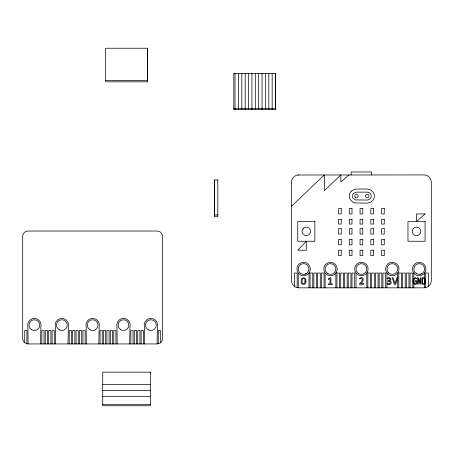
<?xml version="1.0" encoding="UTF-8"?>
<svg xmlns="http://www.w3.org/2000/svg" width="454" height="454" viewBox="0 0 454 454"><rect width="100%" height="100%" fill="white"/><g stroke="black" fill="none" stroke-linecap="round" stroke-linejoin="round"><path stroke-width="0.68" d="M28.074 343.933L26.684 343.752L24.272 342.361A5.374 5.374 0 0 1 22.7 338.559L22.7 236.409A5.374 5.374 0 0 1 28.074 231.035L157.107 231.035A5.374 5.374 0 0 1 162.487 236.409L162.487 338.559A5.374 5.374 0 0 1 160.909 342.361L159.797 343.213L157.107 343.933L28.074 343.933L27.881 326.857A6.719 6.719 0 0 1 34.373 318.396A6.719 6.719 0 0 1 40.866 326.857L40.605 343.933M291.513 206.241L324.321 174.926L324.321 190.731L340.846 174.926L340.846 181.98L348.939 174.926M298.647 174.926C294.862 174.898 291.496 178.178 291.513 181.98L291.513 280.771C291.491 284.437 294.64 287.541 298.238 287.83L424.167 287.83C427.929 287.762 431.345 284.618 431.3 280.771L431.3 181.98C431.317 178.178 427.957 174.898 424.167 174.926L297.966 175.011M305.003 274.205L306.302 273.666M420.597 274.205L421.891 273.666M275.538 73.355L233.793 73.355L233.793 109.647L275.538 109.647L275.538 73.355L275.487 109.647M105.674 80.494L147.425 80.494M233.793 108.302L275.538 108.302M217.858 179.96L214.379 179.96L214.379 216.246L217.858 216.246M214.379 214.901L217.806 214.901M102.718 384.617L150.382 384.617M102.718 390.463L150.382 390.463M102.718 396.586L150.382 396.586M102.718 404.418L150.382 404.418M157.107 343.933L157.368 326.857A6.719 6.719 0 0 0 150.876 318.396A6.719 6.719 0 0 0 144.383 326.857L144.576 343.933M428.343 286.417L428.343 273.041L425.653 273.041L425.653 287.626M424.581 272.95L424.581 287.774M413.827 272.95L413.827 287.83M412.754 287.83L412.754 273.041L410.064 273.041L410.064 287.83M408.986 287.83L408.986 273.041L406.302 273.041L406.302 287.83M405.223 287.83L405.223 273.041L402.539 273.041L402.539 287.83M401.461 287.83L401.461 273.041L398.771 273.041L398.771 287.83M397.698 272.95L397.698 287.83M386.944 272.95L386.944 287.83M385.599 287.83L385.599 273.041L382.915 273.041L382.915 287.83M381.837 287.83L381.837 273.041L379.152 273.041L379.152 287.83M378.074 287.83L378.074 273.041L375.384 273.041L375.384 287.83M374.312 287.83L374.312 273.041L371.622 273.041L371.622 287.83M371.678 174.926L371.678 171.975L351.141 171.975L351.141 174.926M370.549 287.83L370.549 273.041L367.859 273.041L367.859 287.83M366.787 272.95L366.787 287.83M356.032 272.95L356.032 287.83M354.688 287.83L354.688 273.041L351.998 273.041L351.998 287.83M350.925 287.83L350.925 273.041L348.235 273.041L348.235 287.83M347.162 287.83L347.162 273.041L344.473 273.041L344.473 287.83M343.4 287.83L343.4 273.041L340.71 273.041L340.71 287.83M339.632 287.83L339.632 273.041L336.947 273.041L336.947 287.83M335.869 272.95L335.869 287.83M325.115 272.95L325.115 287.83M324.043 287.83L324.043 273.041L321.353 273.041L321.353 287.83M320.28 287.83L320.28 273.041L317.59 273.041L317.59 287.83M316.517 287.83L316.517 273.041L313.827 273.041L313.827 287.83M312.755 287.83L312.755 273.041L310.065 273.041L310.065 287.83M308.987 272.95L308.987 287.83M298.238 272.95L298.238 287.83M297.16 287.586L297.16 273.041L294.47 273.041L294.47 286.417M272.167 73.355L272.167 109.647M268.796 73.355L268.796 109.647M265.425 73.355L265.425 109.647M262.049 73.355L262.049 109.647M258.678 73.355L258.678 109.647M255.307 73.355L255.307 109.647M251.936 73.355L251.936 109.647M248.565 73.355L248.565 109.647M245.194 73.355L245.194 109.647M241.817 73.355L241.817 109.647M238.395 73.355L238.395 109.647M235.024 73.355L235.024 109.647M217.806 179.96L217.806 216.246M214.436 179.96L214.436 216.246M160.466 342.696L160.466 330.495L158.276 330.495L158.276 343.78M147.368 48.237L147.368 81.839M143.345 343.933L143.345 330.495L141.154 330.495L141.154 343.933M139.923 343.933L139.923 330.495L137.727 330.495L137.727 343.933M136.495 343.933L136.495 330.495L134.305 330.495L134.305 343.933M133.073 343.933L133.073 330.495L130.877 330.495L130.877 343.933M129.645 343.933L129.969 326.857A6.719 6.719 0 0 0 123.477 318.396A6.719 6.719 0 0 0 116.984 326.857L117.183 343.933M115.946 343.933L115.946 330.495L113.755 330.495L113.755 343.933M112.524 343.933L112.524 330.495L110.333 330.495L110.333 343.933M109.096 343.933L109.096 330.495L106.906 330.495L106.906 343.933M105.674 343.933L105.674 330.495L103.484 330.495L103.484 343.933M102.252 343.933L102.252 330.495L100.056 330.495L100.056 343.933M98.824 343.933L99.148 326.857A6.719 6.719 0 0 0 92.656 318.396A6.719 6.719 0 0 0 86.164 326.857L86.356 343.933M85.125 343.933L85.125 330.495L82.934 330.495L82.934 343.933M81.703 343.933L81.703 330.495L79.512 330.495L79.512 343.933M78.275 343.933L78.275 330.495L76.085 330.495L76.085 343.933M74.853 343.933L74.853 330.495L72.663 330.495L72.663 343.933M71.426 343.933L71.426 330.495L69.235 330.495L69.235 343.933M68.004 343.933L68.327 326.857A6.719 6.719 0 0 0 61.835 318.396A6.719 6.719 0 0 0 55.343 326.857L55.536 343.933M54.304 343.933L54.304 330.495L52.114 330.495L52.114 343.933M50.882 343.933L50.882 330.495L48.686 330.495L48.686 343.933M47.454 343.933L47.454 330.495L45.264 330.495L45.264 343.933M44.032 343.933L44.032 330.495L41.842 330.495L41.842 343.933M26.905 343.78L26.905 330.495L24.715 330.495L24.715 342.696M366.106 194.897A1.685 1.685 0 0 1 368.483 194.914A1.685 1.685 0 0 1 368.466 197.291A1.725 1.725 0 0 1 366.049 197.291A1.685 1.685 0 0 1 366.043 194.897M355.204 197.291A1.725 1.725 0 0 0 357.627 197.291A1.685 1.685 0 0 0 357.639 194.908A1.685 1.685 0 0 0 355.249 194.908A1.685 1.685 0 0 0 355.261 197.291M304.974 281.157C305.837 284.539 301.087 284.505 302.12 281.06C301.229 277.678 305.956 277.729 304.974 281.157M387.217 278.364C387.211 279.647 389.044 277.405 389.725 278.597C391.337 280.793 387.234 279.902 387.847 281.298C390.616 280.237 391.229 284.567 388.244 283.71C386.15 282.399 387.228 285.203 388.891 284.539C391.234 285.021 392.347 281.139 389.685 280.867C393.13 279.55 388.891 275.697 387.217 278.364M416.624 278.535C413.605 276.253 412.101 284.686 416.04 283.409L416.04 281.429C413.776 281.917 415.495 279.516 416.596 280.89C417.442 282.621 416.494 285.39 414.349 284.255C411.426 282.649 413.923 275.039 416.624 278.535M424.768 280.947L424.178 283.279L422.64 283.648L422.64 278.364L424.206 278.79L424.768 280.947M359.562 278.438C359.426 279.664 360.714 278.143 361.293 278.41C364.142 279.244 360.799 282.615 359.647 283.54C358.2 287.081 369.028 282.638 360.521 283.739C364.363 282.223 364.148 275.147 359.562 278.438M305.894 281.094C306.915 285.464 300.094 285.589 301.195 281.122C300.179 276.753 306.995 276.634 305.894 281.094M425.37 280.913C425.948 282.791 423.69 285.572 422.067 284.039L422.067 277.979C423.599 276.475 425.909 279.051 425.37 280.913M328.384 278.921L328.537 279.409L330.013 278.563L330.013 283.727C323.248 284.647 337.271 284.686 330.915 283.727L330.898 277.7L330.098 277.678L328.384 278.921M417.703 277.82L417.969 284.437L418.248 278.614C419.042 279.891 419.275 285.452 420.926 284.034L420.915 277.695L420.359 277.763L420.364 283.177L418.594 277.893L417.703 277.82M397.846 277.786L395.576 284.278L394.458 284.397L392.154 277.672L393.073 277.791L395.02 283.506L396.961 277.706L397.846 277.786M309.435 272.372L308.362 273.762A6.719 6.719 0 0 1 298.863 273.762L297.79 272.372A6.719 6.719 0 0 1 303.613 262.293A6.719 6.719 0 0 1 309.435 272.372M336.312 272.372L335.245 273.762A6.719 6.719 0 0 1 325.739 273.762L324.672 272.372A6.719 6.719 0 0 1 330.495 262.293A6.719 6.719 0 0 1 336.312 272.372M367.229 272.372L366.162 273.762A6.719 6.719 0 0 1 356.657 273.762L355.59 272.372A6.719 6.719 0 0 1 361.407 262.293A6.719 6.719 0 0 1 367.229 272.372M398.141 272.372L397.074 273.762A6.719 6.719 0 0 1 387.568 273.762L386.502 272.372A6.719 6.719 0 0 1 392.324 262.293A6.719 6.719 0 0 1 398.141 272.372M425.023 272.372L423.957 273.762A6.719 6.719 0 0 1 414.451 273.762L413.384 272.372A6.719 6.719 0 0 1 419.201 262.293A6.719 6.719 0 0 1 425.023 272.372M303.278 228.385L302.597 229.259A4.194 4.194 0 0 0 302.597 233.492L304.163 235.041A4.319 4.319 0 0 0 308.442 235.041L310.008 233.492A4.194 4.194 0 0 0 310.008 229.259L308.442 227.709A4.319 4.319 0 0 0 304.163 227.709L303.278 228.385M351.373 191.106L350.238 192.564A6.992 6.992 0 0 0 350.238 199.624L352.849 202.206L354.568 202.91L367.258 203.148L370.822 202.206L373.432 199.624A6.992 6.992 0 0 0 373.432 192.564L370.822 189.982L367.258 189.04L356.418 189.04L354.568 189.278L351.373 191.106M353.592 193.302L352.957 194.119A3.916 3.916 0 0 0 352.957 198.069L355.38 199.913L367.258 200.044L369.255 199.516L370.714 198.069A3.916 3.916 0 0 0 370.714 194.119L369.255 192.672L367.258 192.144L356.418 192.144L353.592 193.302M413.492 228.385L412.811 229.259A4.194 4.194 0 0 0 412.811 233.492L414.377 235.041A4.319 4.319 0 0 0 418.656 235.041L420.222 233.492A4.194 4.194 0 0 0 420.222 229.259L418.656 227.709A4.319 4.319 0 0 0 414.377 227.709L413.492 228.385M306.302 241.256L297.745 250.194L306.302 250.194L306.302 241.256M425.075 213.902L416.517 221.495L416.517 213.902L425.075 213.902M147.425 48.237L105.674 48.237L105.674 81.839L147.425 81.839L147.425 48.237M341.249 208.528L338.559 208.528L338.559 213.902L341.249 213.902L341.249 208.528M351.998 208.528L349.313 208.528L349.313 213.902L351.998 213.902L351.998 208.528M362.752 208.528L360.062 208.528L360.062 213.902L362.752 213.902L362.752 208.528M373.506 208.528L370.816 208.528L370.816 213.902L373.506 213.902L373.506 208.528M384.26 208.528L381.57 208.528L381.57 213.902L384.26 213.902L384.26 208.528M341.249 219.282L338.559 219.282L338.559 224.072L341.249 224.072L341.249 219.282M351.998 219.282L349.313 219.282L349.313 224.072L351.998 224.072L351.998 219.282M362.752 219.282L360.062 219.282L360.062 224.072L362.752 224.072L362.752 219.282M373.506 219.282L370.816 219.282L370.816 224.072L373.506 224.072L373.506 219.282M384.26 219.282L381.57 219.282L381.57 224.072L384.26 224.072L384.26 219.282M314.86 221.495L297.745 221.495L297.745 241.256L314.86 241.256L314.86 221.495M425.075 221.495L407.959 221.495L407.959 241.256L425.075 241.256L425.075 221.495M341.249 228.685L338.559 228.685L338.559 234.065L341.249 234.065L341.249 228.685M351.998 228.685L349.313 228.685L349.313 234.065L351.998 234.065L351.998 228.685M362.752 228.685L360.062 228.685L360.062 234.065L362.752 234.065L362.752 228.685M373.506 228.685L370.816 228.685L370.816 234.065L373.506 234.065L373.506 228.685M384.26 228.685L381.57 228.685L381.57 234.065L384.26 234.065L384.26 228.685M341.249 239.44L338.559 239.44L338.559 244.819L341.249 244.819L341.249 239.44M351.998 239.44L349.313 239.44L349.313 244.819L351.998 244.819L351.998 239.44M362.752 239.44L360.062 239.44L360.062 244.819L362.752 244.819L362.752 239.44M373.506 239.44L370.816 239.44L370.816 244.819L373.506 244.819L373.506 239.44M384.26 239.44L381.57 239.44L381.57 244.819L384.26 244.819L384.26 239.44M341.249 250.194L338.559 250.194L338.559 255.568L341.249 255.568L341.249 250.194M351.998 250.194L349.313 250.194L349.313 255.568L351.998 255.568L351.998 250.194M362.752 250.194L360.062 250.194L360.062 255.568L362.752 255.568L362.752 250.194M373.506 250.194L370.816 250.194L370.816 255.568L373.506 255.568L373.506 250.194M384.26 250.194L381.57 250.194L381.57 255.568L384.26 255.568L384.26 250.194M150.382 372.161L102.718 372.161L102.718 405.762L150.382 405.762L150.382 372.161M120.792 329.774A5.374 5.374 0 0 0 128.857 325.115A5.374 5.374 0 0 0 120.792 320.462A5.374 5.374 0 0 0 120.792 329.774M89.966 329.774A5.374 5.374 0 0 0 98.036 325.115A5.374 5.374 0 0 0 89.966 320.462A5.374 5.374 0 0 0 89.966 329.774M31.684 329.774A5.374 5.374 0 0 0 39.748 325.115A5.374 5.374 0 0 0 31.684 320.462A5.374 5.374 0 0 0 31.684 329.774M59.145 329.774A5.374 5.374 0 0 0 67.209 325.115A5.374 5.374 0 0 0 59.145 320.462A5.374 5.374 0 0 0 59.145 329.774M148.186 329.774A5.374 5.374 0 0 0 156.25 325.115A5.374 5.374 0 0 0 148.186 320.462A5.374 5.374 0 0 0 148.186 329.774M388.522 272.814A5.374 5.374 0 0 0 397.517 270.402A5.374 5.374 0 0 0 390.928 263.819A5.374 5.374 0 0 0 388.522 272.814M358.722 273.666A5.374 5.374 0 0 0 366.787 269.012A5.374 5.374 0 0 0 358.722 264.353A5.374 5.374 0 0 0 358.722 273.666M327.805 273.666A5.374 5.374 0 0 0 335.869 269.012A5.374 5.374 0 0 0 327.805 264.353A5.374 5.374 0 0 0 327.805 273.666M300.923 273.666A5.374 5.374 0 0 0 308.987 269.012A5.374 5.374 0 0 0 300.923 264.353A5.374 5.374 0 0 0 300.923 273.666M416.517 273.666A5.374 5.374 0 0 0 424.581 269.012A5.374 5.374 0 0 0 416.517 264.353A5.374 5.374 0 0 0 416.517 273.666"/></g></svg>
